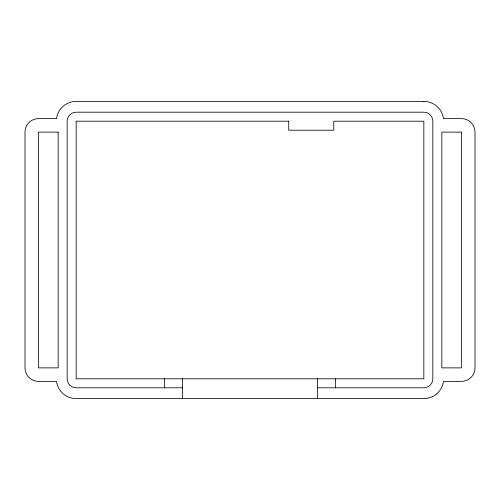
<?xml version="1.0" encoding="UTF-8"?>
<svg xmlns="http://www.w3.org/2000/svg" width="500" height="500" viewBox="0 0 500 500"><rect width="100%" height="100%" fill="white"/><g stroke="black" fill="none" stroke-linecap="round" stroke-linejoin="round"><path stroke-width="0.75" d="M182.45 387.806L76.169 387.806A9.006 9.006 0 0 1 67.162 378.8L67.162 121.2A9.006 9.006 0 0 1 76.169 112.194L423.831 112.194A9.006 9.006 0 0 1 432.837 121.2L432.837 378.8A9.006 9.006 0 0 1 423.831 387.806L317.55 387.806M335.562 378.8L335.562 387.806M317.55 378.8L317.55 398.612M182.45 378.8L182.45 398.612M164.438 378.8L164.438 387.806M423.831 101.388L76.169 101.388A19.812 19.812 0 0 0 56.525 118.619L38.512 118.619A13.513 13.513 0 0 0 25 132.125L25 367.875A13.513 13.513 0 0 0 38.512 381.381L56.525 381.381A19.812 19.812 0 0 0 76.169 398.612L423.831 398.612A19.812 19.812 0 0 0 443.475 381.381L461.488 381.381A13.513 13.513 0 0 0 475 367.875L475 132.125A13.513 13.513 0 0 0 461.488 118.619L443.475 118.619A19.812 19.812 0 0 0 423.831 101.388M288.731 121.2L76.169 121.2L76.169 378.8L423.831 378.8L423.831 121.2L333.762 121.2L333.762 130.213L288.731 130.213L288.731 121.2M58.156 132.125L38.512 132.125L38.512 367.875L58.156 367.875L58.156 132.125M461.488 132.125L441.844 132.125L441.844 367.875L461.488 367.875L461.488 132.125"/></g></svg>
